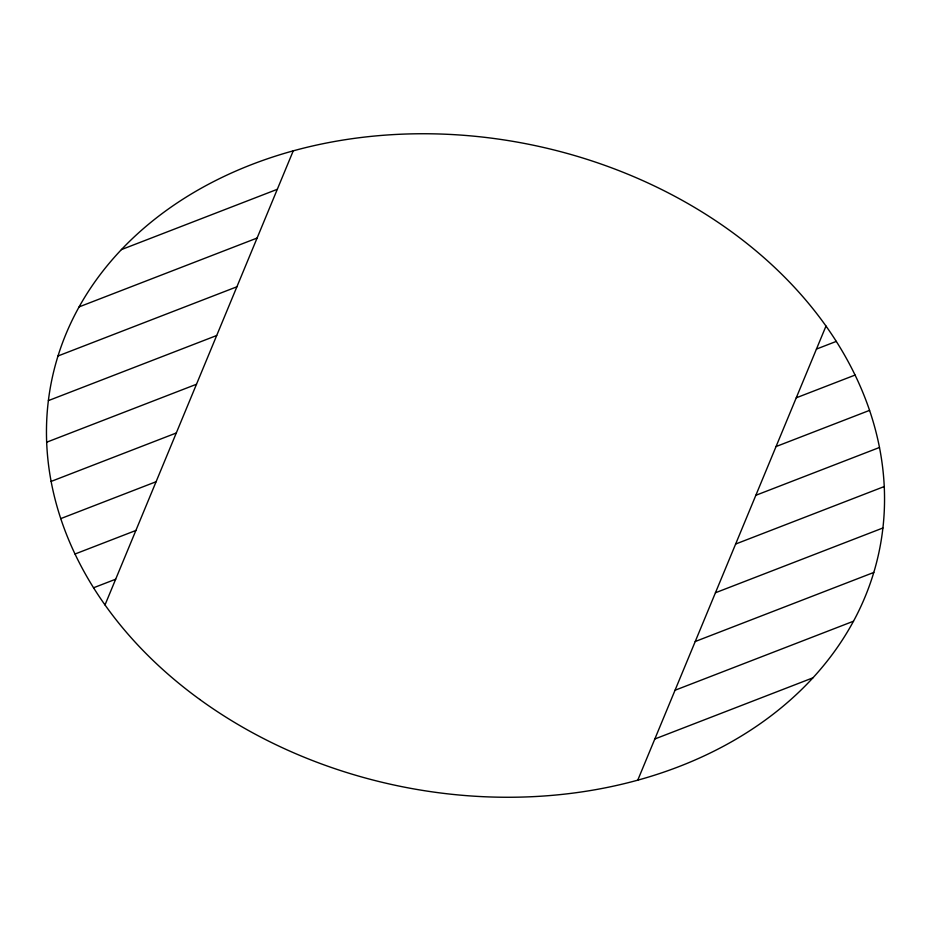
<?xml version="1.0" encoding="UTF-8"?>
<svg xmlns="http://www.w3.org/2000/svg" width="931" height="931" viewBox="0 0 931 931"><rect width="100%" height="100%" fill="white"/><g stroke="black" fill="none" stroke-linecap="round" stroke-linejoin="round"><path stroke-width="1.4" d="M105.005 604.941L293.253 150.834M637.758 780.166L825.995 326.059M121.414 249.601L277.31 189.307M79.1 306.893L257.107 238.045M58.001 355.979L236.905 286.783M48.377 400.621L216.69 335.521M46.666 442.213L196.488 384.259M51.112 481.42L176.285 432.996M60.759 518.614L156.082 481.734M75.015 554.015L135.879 530.472M93.554 587.775L115.677 579.21M816.452 349.078L836.294 341.398M796.249 397.816L855.065 375.065M776.047 446.554L869.566 410.373M755.844 495.292L879.481 447.474M735.641 544.03L884.241 486.552M715.439 592.768L882.902 527.993M695.236 641.506L873.79 572.449M675.022 690.255L853.483 621.221M654.819 738.993L812.903 677.838M199.769 699.46A422.465 327.386 11.6 0 0 878.969 552.223A422.465 327.386 11.6 0 0 317.774 144.817A422.465 327.386 11.6 0 0 199.769 699.46"/></g></svg>
